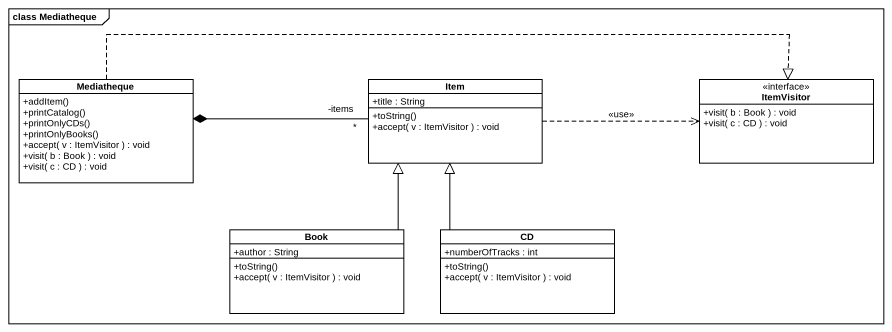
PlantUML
@startuml
mainframe class Mediatheque
hide circle
hide empty members
skinparam classAttributeIconSize 0
class Mediatheque {
  +addItem()
  +printCatalog()
  +printOnlyCDs()
  +printOnlyBooks()
  +accept( v : ItemVisitor ) : void
  +visit( b : Book ) : void
  +visit( c : CD ) : void
}
class Item {
  +title : String
  +toString()
  +accept( v : ItemVisitor ) : void
}
interface ItemVisitor {
  +visit( b : Book ) : void
  +visit( c : CD ) : void
}
class Book {
  +author : String
  +toString()
  +accept( v : ItemVisitor ) : void
}
class CD {
  +numberOfTracks : int
  +toString()
  +accept( v : ItemVisitor ) : void
}
Mediatheque *-right- "*" Item : -items
Mediatheque .right.|> ItemVisitor
Item .right.> ItemVisitor : <<use>>
Book -up-|> Item
CD -up-|> Item
@enduml
